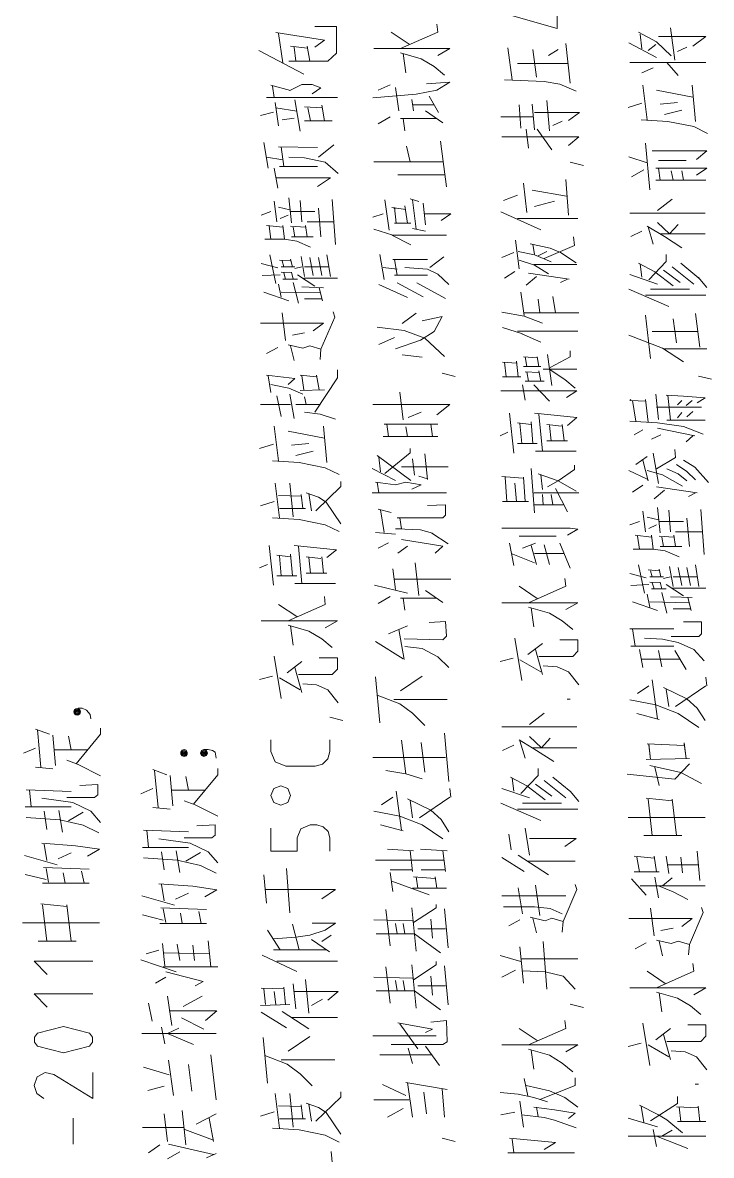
# Model space of a CAD drawing. Header units: millimetres. Extents: x 0 to 829, y 0 to 586.
# Drawn here: x 328 to 365.1, y 487.6 to 548.6 of the extents above; entities that cross this region are included whole.
import ezdxf

# ---------------------------------------------------------------- set-up
doc = ezdxf.new("R2010")
doc.units = ezdxf.units.MM

msp = doc.modelspace()

# ---------------------------------------------------------------- linework, layer by layer
at = {"color": 0, "lineweight": 0}
for points in [[(354.358222, 548.982194), (356.824139, 548.280167), (356.824139, 550.040528)], [(341.665278, 548.061444), (344.275833, 547.641639), (343.760778, 547.267694)], [(342.035694, 546.431611), (341.802861, 548.015583)], [(342.363778, 546.523333), (344.459278, 546.523333), (344.928472, 546.943139), (344.928472, 548.386), (343.760778, 548.386)], [(347.867111, 548.086139), (348.844306, 547.4335)], [(348.378639, 547.200667), (350.382417, 548.086139), (350.336556, 548.505944)], [(361.202111, 548.072028), (362.182833, 547.5605), (362.973056, 546.812611)], [(361.389083, 547.186556), (361.297361, 547.980306)], [(363.160028, 546.579778), (362.927194, 548.304861)], [(357.519111, 545.327417), (357.286278, 547.472306)], [(360.690583, 547.511111), (362.182833, 546.720889)], [(361.717167, 547.094833), (362.136972, 547.419389)], [(362.274556, 547.839194), (364.83925, 547.839194), (364.14075, 547.327667)], [(340.733944, 547.08425), (343.157528, 545.824833)], [(343.340972, 547.221833), (342.4555, 547.317083)], [(342.737722, 546.523333), (342.642472, 547.267694)], [(343.482083, 546.523333), (343.340972, 547.317083)], [(346.935778, 547.200667), (351.035056, 547.200667), (350.382417, 546.83025)], [(348.378639, 546.967833), (349.496944, 546.643278), (350.195444, 546.223472), (350.756361, 545.757806)], [(348.657333, 545.895389), (348.51975, 546.921972)], [(354.397028, 545.514389), (354.160667, 547.239472)], [(355.698778, 545.651972), (355.515333, 547.144222)], [(356.351417, 546.819667), (356.866472, 547.144222)], [(363.301139, 547.045444), (363.812667, 547.278278)], [(357.378, 546.399861), (354.675722, 546.399861)], [(360.736444, 546.442194), (364.83925, 546.442194)], [(361.389083, 545.881278), (361.995861, 546.159972)], [(363.347, 545.740167), (362.740222, 546.442194)], [(353.977222, 545.514389), (356.118583, 545.419139), (356.958194, 545.281556), (357.843667, 544.907611)], [(341.386583, 545.218056), (342.4555, 544.939361)], [(341.570028, 544.565417), (341.478306, 545.172194)], [(342.409639, 544.939361), (343.062278, 545.263917), (343.623194, 545.263917), (344.088861, 545.080472)], [(344.088861, 545.080472), (343.623194, 544.752389)], [(346.886389, 544.54425), (349.21825, 544.731222), (350.336556, 544.964056), (351.035056, 545.383861), (349.779167, 545.292139)], [(347.168611, 544.964056), (347.82125, 545.24275)], [(348.286917, 543.84575), (348.099944, 545.105167)], [(361.671306, 543.365972), (361.434944, 545.228639)], [(364.14075, 544.576), (362.182833, 544.949944)], [(364.278333, 543.270722), (364.091361, 545.228639)], [(341.15375, 544.565417), (344.974333, 544.565417)], [(341.619417, 544.286722), (341.802861, 543.027306)], [(342.970556, 542.748611), (342.688333, 544.427833)], [(349.077139, 543.84575), (348.985417, 544.452528)], [(350.428278, 543.754028), (349.91675, 544.6395)], [(356.400806, 542.762722), (356.259694, 544.396083)], [(362.369806, 544.202056), (363.301139, 544.297306)], [(340.825667, 543.588222), (341.524167, 543.775194)], [(341.665278, 544.008028), (342.783583, 543.821056)], [(344.134722, 544.008028), (343.203389, 544.053889)], [(343.390361, 544.008028), (343.527944, 543.309528)], [(344.275833, 543.309528), (344.134722, 544.145611)], [(349.031278, 544.173833), (350.195444, 544.173833)], [(349.729778, 543.84575), (350.664639, 543.193111)], [(354.862694, 542.903833), (354.767444, 544.16325)], [(355.607056, 542.812111), (355.465944, 544.209111)], [(355.607056, 543.743444), (358.030639, 543.743444), (357.423861, 543.323639)], [(360.644722, 544.018611), (361.389083, 544.251444)], [(362.602639, 543.644667), (363.533972, 543.8775)], [(342.642472, 543.447111), (341.989833, 543.355389)], [(343.203389, 543.309528), (344.692111, 543.309528)], [(347.168611, 543.14725), (347.82125, 543.521194)], [(350.290694, 543.425944), (348.378639, 543.425944)], [(348.51975, 543.425944), (348.611472, 542.773306)], [(353.79025, 543.510611), (355.515333, 543.510611)], [(357.099306, 543.277778), (356.58425, 543.044944)], [(361.343222, 543.365972), (362.789611, 543.270722), (364.186611, 542.992028), (364.930972, 542.618083)], [(355.2825, 541.831389), (355.141389, 542.857972)], [(356.538389, 541.739667), (355.748167, 542.857972)], [(341.245472, 540.744833), (341.012639, 542.141833)], [(341.802861, 541.909), (343.901889, 541.863139)], [(342.085083, 540.836556), (341.943972, 541.909)], [(343.94775, 541.351611), (344.787361, 542.00425)], [(348.893694, 541.097611), (348.706722, 541.933694)], [(350.848083, 539.746472), (350.523528, 542.215917)], [(353.836111, 542.438167), (357.984778, 542.438167), (357.423861, 541.9725)], [(361.808889, 539.59125), (361.576056, 542.106556)], [(342.035694, 541.2105), (341.15375, 541.351611)], [(342.363778, 541.351611), (343.203389, 541.30575), (344.321694, 541.069389), (345.020194, 540.466139)], [(360.690583, 541.362194), (361.671306, 541.034111)], [(361.95, 541.68675), (364.885111, 541.68675), (364.327722, 541.221083)], [(341.757, 539.672389), (341.570028, 540.744833)], [(341.85225, 540.836556), (343.901889, 540.836556)], [(346.935778, 541.097611), (350.664639, 541.097611)], [(358.231722, 540.896528), (357.529694, 541.069389)], [(360.831694, 540.28975), (361.484333, 540.660167)], [(362.136972, 540.755417), (364.885111, 540.755417), (364.327722, 540.381472)], [(362.274556, 541.175222), (363.766806, 541.175222)], [(362.369806, 540.102778), (362.274556, 540.755417)], [(344.600389, 540.233306), (341.665278, 540.233306)], [(344.600389, 540.233306), (343.901889, 539.767639)], [(350.756361, 540.399111), (348.241056, 540.399111)], [(357.423861, 538.222472), (357.286278, 540.134528)], [(362.136972, 540.102778), (364.83925, 540.102778)], [(363.068306, 540.102778), (362.973056, 540.614306)], [(363.533972, 540.614306), (363.625694, 540.102778)], [(355.18725, 538.363583), (355.000278, 539.947556)], [(355.465944, 539.573611), (357.332139, 539.249056)], [(341.711139, 537.855583), (341.570028, 538.973889)], [(342.504889, 537.809722), (342.363778, 539.160861)], [(343.062278, 537.855583), (342.970556, 539.01975)], [(344.879083, 536.642028), (344.692111, 539.065611)], [(347.771861, 537.414611), (347.539028, 539.044444)], [(348.893694, 539.093833), (349.359361, 538.952722)], [(349.21825, 537.460472), (349.031278, 539.044444)], [(349.729778, 537.693306), (349.592194, 538.861)], [(353.927833, 539.016222), (354.675722, 539.294917)], [(355.607056, 538.688139), (356.6795, 538.970361)], [(362.228694, 538.472944), (363.022444, 539.076194)], [(340.871528, 538.229528), (341.386583, 538.412972)], [(341.802861, 538.649333), (342.409639, 538.508222)], [(341.898111, 538.042556), (342.317917, 538.229528)], [(342.4555, 538.412972), (343.760778, 538.412972)], [(344.088861, 537.061833), (343.94775, 538.599944)], [(346.886389, 538.113111), (347.447306, 538.300083)], [(348.657333, 538.532917), (347.912972, 538.628167), (348.099944, 538.578778)], [(348.054083, 537.788556), (348.939556, 537.788556), (348.844306, 537.788556), (348.752583, 537.788556), (348.611472, 538.719889)], [(348.054083, 538.628167), (348.145806, 537.788556)], [(349.683917, 538.300083), (351.080917, 538.300083), (350.569389, 537.926139)], [(353.79025, 538.409444), (355.931611, 537.43225)], [(360.736444, 538.331833), (364.793389, 538.331833)], [(341.15375, 537.668611), (342.035694, 537.576889)], [(341.386583, 536.92425), (341.291333, 537.62275)], [(342.130944, 536.92425), (342.035694, 537.668611)], [(342.4555, 537.62275), (343.24925, 537.576889)], [(342.688333, 537.061833), (342.596611, 537.576889)], [(343.340972, 537.061833), (343.24925, 537.668611)], [(343.340972, 537.855583), (344.787361, 537.855583)], [(354.675722, 538.0355), (357.938917, 538.0355)], [(361.671306, 537.633333), (362.602639, 537.072417), (363.533972, 536.469167)], [(361.995861, 536.652611), (361.717167, 537.587472)], [(362.228694, 537.820306), (362.881333, 537.213528), (363.347, 537.725056)], [(342.504889, 537.061833), (343.669056, 537.061833)], [(346.935778, 537.460472), (347.958833, 537.135917)], [(347.912972, 537.135917), (348.939556, 536.620861)], [(347.912972, 537.135917), (350.848083, 537.135917)], [(349.031278, 537.506333), (349.729778, 537.36875)], [(356.118583, 535.894139), (357.751944, 536.592639), (357.702556, 537.058306)], [(360.785833, 537.072417), (361.389083, 537.354639)], [(362.415667, 537.213528), (364.793389, 537.213528)], [(341.0585, 536.92425), (342.130944, 536.92425), (342.783583, 536.829), (343.527944, 536.504444)], [(354.767444, 535.333222), (354.580472, 536.871333)], [(355.374222, 536.684361), (356.446667, 536.451528), (357.004056, 536.218694), (357.843667, 535.661306)], [(355.607056, 536.126972), (355.515333, 536.6385)], [(341.665278, 534.546528), (341.337194, 536.084639)], [(342.4555, 535.756556), (341.85225, 535.805944)], [(342.085083, 535.432), (341.989833, 535.756556)], [(342.55075, 535.432), (342.4555, 535.851806)], [(343.203389, 534.920472), (343.016417, 535.992917)], [(343.482083, 535.943528), (343.669056, 534.966333)], [(344.134722, 534.966333), (343.94775, 535.943528)], [(344.600389, 534.920472), (344.413417, 536.084639)], [(347.493167, 534.758194), (347.260333, 536.109333)], [(347.958833, 535.830639), (349.825028, 535.830639)], [(348.191667, 534.991028), (348.054083, 535.830639)], [(349.962611, 535.410833), (350.7105, 535.97175)], [(353.836111, 535.94), (354.48875, 536.218694)], [(356.492528, 535.707167), (355.607056, 536.077583), (354.721583, 536.264556)], [(354.767444, 535.798889), (355.607056, 535.520194), (356.351417, 535.054528)], [(355.794028, 536.031722), (356.259694, 536.264556)], [(361.763028, 534.744083), (362.694361, 535.721278), (362.694361, 536.095222)], [(340.871528, 535.618972), (341.757, 535.386139)], [(341.943972, 535.432), (342.688333, 535.432)], [(342.504889, 535.107444), (341.943972, 535.153306)], [(342.596611, 534.779361), (342.504889, 535.153306)], [(342.688333, 535.340278), (343.062278, 535.432)], [(343.203389, 535.432), (344.508667, 535.432)], [(347.447306, 535.410833), (348.191667, 535.319111)], [(348.611472, 535.410833), (349.825028, 535.319111), (350.382417, 535.036889), (350.989194, 534.4795)], [(353.977222, 534.821694), (354.534611, 535.192111)], [(355.561194, 535.566056), (357.889528, 535.566056)], [(361.202111, 535.629556), (362.087583, 535.163889), (363.068306, 534.416)], [(361.389083, 534.881667), (361.297361, 535.583694)], [(362.556778, 535.255611), (363.44225, 534.602972)], [(363.022444, 535.442583), (364.186611, 534.51125)], [(363.488111, 535.629556), (364.465306, 534.835806)], [(340.917389, 534.966333), (341.898111, 535.012194)], [(342.035694, 534.779361), (342.829444, 534.779361)], [(342.085083, 535.107444), (342.176806, 534.779361)], [(342.875306, 533.474083), (342.596611, 534.592389)], [(342.829444, 535.012194), (343.760778, 534.405417)], [(343.157528, 534.825222), (344.974333, 534.825222)], [(348.054083, 534.991028), (349.825028, 534.991028)], [(348.191667, 534.571222), (349.592194, 533.826861)], [(349.264111, 534.571222), (350.802222, 533.731611)], [(355.141389, 534.44775), (355.698778, 534.913417)], [(357.469722, 534.775833), (355.2825, 535.100389)], [(357.004056, 534.588861), (357.378, 534.775833)], [(360.736444, 535.022778), (362.228694, 534.51125)], [(364.419444, 534.881667), (364.885111, 534.324278)], [(341.012639, 534.080861), (342.363778, 533.615194)], [(341.943972, 533.802167), (341.802861, 534.500667)], [(341.943972, 534.080861), (344.043, 534.035)], [(343.062278, 534.359556), (344.226444, 534.313694)], [(344.180583, 533.615194), (343.993611, 534.313694)], [(347.214472, 534.4795), (348.752583, 533.781)], [(355.046139, 532.817917), (354.862694, 534.073806)], [(360.690583, 534.229028), (362.835472, 533.297694)], [(361.85475, 534.229028), (363.953778, 534.229028)], [(343.203389, 533.706917), (344.134722, 533.706917)], [(355.88575, 532.9555), (355.794028, 533.703389)], [(356.58425, 533.840972), (356.725361, 532.9555)], [(361.576056, 533.904472), (364.83925, 533.904472)], [(342.176806, 531.470306), (341.989833, 532.962556)], [(344.043, 530.44725), (344.088861, 531.004639), (344.833222, 532.729722)], [(344.833222, 532.729722), (344.7415, 533.008417)], [(348.099944, 531.029333), (349.451083, 531.495), (350.195444, 531.960667), (350.61525, 532.754417), (349.542806, 532.521583)], [(348.473889, 532.380472), (349.21825, 532.941389)], [(353.836111, 533.004889), (355.046139, 532.772056), (356.026861, 532.398111)], [(355.046139, 532.9555), (357.984778, 532.9555)], [(361.576056, 532.832028), (361.85475, 530.503694)], [(364.511167, 531.106944), (364.278333, 532.927278)], [(340.825667, 532.401639), (344.226444, 532.401639), (343.669056, 531.981833)], [(347.12275, 532.197028), (348.565611, 532.010056), (349.683917, 531.59025), (350.756361, 530.609528)], [(353.881972, 532.165278), (354.954417, 531.837194)], [(363.068306, 532.645056), (363.255278, 531.339778)], [(342.55075, 531.749), (343.203389, 531.890111)], [(347.214472, 531.262167), (348.054083, 531.636111)], [(354.675722, 531.978306), (357.938917, 531.978306)], [(354.908556, 531.837194), (355.931611, 531.371528)], [(362.507389, 531.061083), (360.690583, 531.759583)], [(364.419444, 531.946556), (361.95, 531.946556)], [(341.15375, 530.771806), (341.757, 531.096361)], [(342.317917, 531.237472), (343.108139, 531.0505), (343.482083, 531.191611), (344.088861, 531.004639)], [(342.642472, 530.397861), (342.4555, 531.191611)], [(356.446667, 530.020389), (357.519111, 530.581306), (357.519111, 530.905861)], [(362.507389, 531.061083), (363.625694, 530.316722)], [(362.602639, 531.015222), (364.885111, 531.015222)], [(348.473889, 530.704778), (349.542806, 530.563667)], [(353.881972, 530.299083), (354.629861, 530.253222)], [(354.068944, 529.508861), (353.977222, 530.299083)], [(354.629861, 530.348472), (354.721583, 529.508861)], [(355.000278, 530.581306), (355.748167, 530.531917)], [(355.18725, 530.06625), (355.095528, 530.581306)], [(355.748167, 530.581306), (355.839889, 530.06625)], [(356.305556, 530.718889), (356.538389, 529.043194)], [(343.760778, 527.603861), (344.974333, 529.466528), (344.974333, 529.886333)], [(351.331389, 529.533556), (350.625833, 529.709944)], [(355.931611, 530.06625), (355.000278, 530.06625)], [(355.095528, 529.787556), (355.839889, 529.741694)], [(355.2825, 529.276028), (355.18725, 529.787556)], [(355.839889, 529.833417), (355.931611, 529.276028)], [(356.072722, 529.928667), (357.889528, 529.928667)], [(356.446667, 529.882806), (357.236889, 529.36775), (357.797806, 528.902083)], [(341.15375, 529.607639), (342.688333, 529.420667), (342.317917, 529.092583)], [(341.386583, 528.676306), (341.245472, 529.561778)], [(341.386583, 529.092583), (342.363778, 528.909139), (343.108139, 528.581056)], [(343.856028, 529.512389), (342.970556, 529.607639)], [(343.062278, 529.561778), (343.157528, 528.813889)], [(343.993611, 528.813889), (343.856028, 529.607639)], [(353.881972, 529.508861), (354.862694, 529.508861)], [(355.095528, 528.249444), (354.954417, 529.089056)], [(355.095528, 529.276028), (356.118583, 529.276028)], [(356.400806, 528.203583), (355.561194, 529.089056)], [(365.132056, 529.378333), (364.430028, 529.554722)], [(341.943972, 527.371028), (341.711139, 528.489333)], [(342.409639, 528.581056), (342.642472, 527.275778)], [(342.970556, 528.768028), (344.275833, 528.813889)], [(343.295111, 528.023667), (343.203389, 528.439944)], [(348.51975, 527.187583), (348.332778, 528.679833)], [(353.79025, 528.760972), (357.889528, 528.760972), (357.332139, 528.390556)], [(362.274556, 527.219333), (362.136972, 528.570472)], [(362.694361, 528.524611), (363.625694, 528.47875), (364.793389, 528.3835), (364.373583, 528.104806)], [(362.927194, 527.173472), (362.789611, 528.524611)], [(340.825667, 528.023667), (342.4555, 528.023667)], [(342.737722, 528.023667), (344.043, 528.023667)], [(346.886389, 528.027194), (351.035056, 528.027194), (350.336556, 527.466278)], [(360.736444, 528.245917), (360.785833, 528.291778)], [(360.785833, 528.245917), (361.576056, 528.196528)], [(361.064528, 527.127611), (360.877556, 528.245917)], [(361.576056, 528.291778), (361.717167, 527.078222)], [(362.182833, 527.871972), (364.606417, 527.871972)], [(363.301139, 528.013083), (363.533972, 528.245917)], [(364.091361, 528.245917), (363.766806, 527.963694)], [(343.203389, 527.603861), (344.043, 527.508611), (344.879083, 527.229917)], [(348.798444, 527.328694), (349.496944, 527.607389)], [(354.48875, 525.406056), (354.255917, 527.550944)], [(355.607056, 527.550944), (357.889528, 527.318111), (357.378, 526.898306)], [(356.026861, 525.501306), (355.839889, 527.505083)], [(363.533972, 527.593278), (363.301139, 527.311056)], [(364.14075, 527.639139), (363.812667, 527.360444)], [(341.802861, 524.993306), (341.570028, 526.855972)], [(344.413417, 524.898056), (344.226444, 526.855972)], [(347.493167, 526.95475), (350.382417, 526.95475)], [(347.726, 526.302111), (347.634278, 526.95475)], [(348.752583, 526.302111), (348.657333, 526.813639)], [(350.103722, 526.302111), (350.012, 526.95475)], [(354.675722, 527.039417), (355.420083, 526.944167)], [(354.908556, 525.921111), (354.813306, 526.990028)], [(355.515333, 525.921111), (355.420083, 527.085278)], [(356.259694, 526.944167), (357.053444, 526.852444)], [(356.492528, 526.058694), (356.400806, 526.898306)], [(357.191028, 526.058694), (357.099306, 526.944167)], [(364.698139, 526.425583), (363.625694, 526.845389), (362.228694, 527.032361), (360.736444, 527.127611)], [(360.969278, 526.379722), (361.434944, 526.661944)], [(362.228694, 526.753667), (364.232472, 526.333861)], [(362.740222, 527.173472), (364.793389, 527.173472)], [(344.275833, 526.203333), (342.317917, 526.577278)], [(347.447306, 526.302111), (350.382417, 526.302111)], [(353.744389, 526.340917), (354.160667, 526.524361)], [(356.259694, 526.058694), (357.378, 526.058694)], [(361.904139, 526.146889), (362.415667, 526.379722)], [(364.14075, 526.333861), (363.766806, 526.009306)], [(340.779806, 525.645944), (341.524167, 525.878778)], [(342.504889, 525.832917), (343.436222, 525.924639)], [(342.737722, 525.272), (343.669056, 525.504833)], [(348.893694, 525.416639), (347.539028, 524.298333)], [(348.893694, 525.416639), (348.893694, 525.649472)], [(349.683917, 525.370778), (349.825028, 523.973778)], [(354.675722, 525.921111), (355.748167, 525.921111)], [(355.652917, 525.501306), (357.843667, 525.501306)], [(362.274556, 523.769167), (361.995861, 525.402528)], [(362.182833, 524.562917), (363.205889, 525.169694), (363.160028, 525.5895)], [(341.478306, 524.993306), (342.921167, 524.898056), (344.321694, 524.619361), (345.066056, 524.248944)], [(347.12275, 525.279056), (348.939556, 523.924389)], [(347.306194, 524.393583), (347.214472, 525.183806)], [(349.126528, 524.206611), (349.031278, 525.092083)], [(361.064528, 524.79575), (361.671306, 525.215556)], [(361.717167, 523.910278), (361.434944, 525.028583)], [(363.255278, 524.79575), (363.812667, 524.421806), (364.278333, 523.956139)], [(363.625694, 525.028583), (364.232472, 524.654639), (364.976833, 523.818556)], [(346.840528, 524.577028), (348.099944, 523.924389)], [(350.943333, 524.672278), (348.4245, 524.672278)], [(349.359361, 524.157222), (349.825028, 524.019639)], [(353.836111, 524.150167), (354.954417, 524.054917)], [(355.607056, 522.19225), (355.420083, 524.569972)], [(355.794028, 524.28775), (356.866472, 523.917333), (356.305556, 523.58925)], [(356.026861, 523.448139), (355.931611, 524.241889)], [(356.866472, 523.917333), (357.751944, 524.520583), (357.751944, 524.753417)], [(360.690583, 524.471194), (361.671306, 524.005528)], [(361.671306, 524.471194), (362.507389, 524.238361)], [(362.507389, 524.238361), (363.579833, 523.631583)], [(362.740222, 524.562917), (363.347, 524.284222), (363.812667, 523.910278)], [(341.85225, 521.917083), (341.619417, 523.77975)], [(342.596611, 521.962944), (342.409639, 523.77975)], [(343.806639, 522.291028), (345.161306, 523.596306), (345.161306, 523.875)], [(347.0275, 523.832667), (348.099944, 523.691556)], [(347.214472, 523.27175), (347.12275, 523.832667)], [(348.099944, 523.691556), (348.657333, 523.832667), (349.496944, 523.691556), (348.985417, 523.458722)], [(354.114806, 522.799028), (354.023083, 524.100778)], [(354.629861, 522.799028), (354.534611, 523.776222)], [(355.095528, 522.799028), (355.000278, 524.100778)], [(356.866472, 523.917333), (357.843667, 523.356417)], [(360.877556, 523.3035), (361.434944, 523.677444)], [(364.373583, 523.257639), (362.182833, 523.585722)], [(343.016417, 523.08125), (341.802861, 523.127111)], [(343.108139, 522.428611), (343.016417, 523.1765)], [(344.367556, 522.756694), (343.94775, 523.035389), (343.295111, 523.268222)], [(343.573806, 522.291028), (343.436222, 523.222361)], [(346.840528, 523.27175), (350.848083, 523.27175)], [(355.561194, 523.264694), (357.984778, 523.264694)], [(356.072722, 522.612056), (356.026861, 523.169444)], [(356.58425, 522.612056), (356.492528, 523.169444)], [(357.378, 522.238111), (356.725361, 523.497528)], [(362.041722, 522.933083), (362.602639, 523.39875)], [(363.907917, 523.070667), (364.278333, 523.257639)], [(340.825667, 522.569722), (341.570028, 522.802556)], [(341.85225, 522.428611), (343.24925, 522.428611)], [(344.367556, 522.756694), (345.161306, 521.592528)], [(347.168611, 522.386278), (347.867111, 522.202833)], [(347.493167, 521.130389), (347.306194, 522.340417)], [(348.191667, 521.920611), (350.664639, 521.920611), (350.802222, 522.061722), (350.802222, 522.622639), (349.825028, 522.57325)], [(353.881972, 522.799028), (355.2825, 522.799028)], [(355.607056, 522.612056), (357.145167, 522.612056)], [(362.369806, 521.11275), (362.228694, 522.467417)], [(362.927194, 521.162139), (362.835472, 522.326306)], [(364.744, 519.948583), (364.560556, 522.372167)], [(341.478306, 521.917083), (342.921167, 521.825361), (344.321694, 521.543139), (345.066056, 521.172722)], [(348.099944, 521.317361), (348.4245, 521.317361), (348.332778, 521.920611)], [(360.736444, 521.532556), (361.2515, 521.719528)], [(361.576056, 521.162139), (361.434944, 522.280444)], [(361.671306, 521.952361), (362.274556, 521.814778)], [(362.320417, 521.719528), (363.625694, 521.719528)], [(363.953778, 520.368389), (363.812667, 521.9065)], [(347.0275, 521.130389), (348.099944, 521.035139)], [(348.191667, 521.317361), (349.451083, 521.267972), (350.103722, 521.084528)], [(353.836111, 521.352639), (357.519111, 521.352639), (357.938917, 521.306778), (357.378, 520.978694)], [(361.763028, 521.349111), (362.182833, 521.532556)], [(363.205889, 521.162139), (364.652278, 521.162139)], [(347.168611, 520.290778), (347.726, 520.569472)], [(350.244833, 520.012083), (350.664639, 520.3825), (348.4245, 520.756444)], [(350.057861, 521.084528), (350.943333, 520.523611)], [(354.48875, 519.348861), (354.255917, 520.558889)], [(354.767444, 520.932833), (356.771222, 520.932833)], [(354.954417, 520.280194), (355.652917, 520.558889)], [(357.519111, 519.20775), (356.958194, 520.558889)], [(361.018667, 520.975167), (361.904139, 520.879917)], [(361.2515, 520.230806), (361.15625, 520.929306)], [(361.995861, 520.230806), (361.904139, 520.975167)], [(362.320417, 520.929306), (363.114167, 520.879917)], [(362.556778, 520.368389), (362.461528, 520.879917)], [(363.205889, 520.368389), (363.114167, 520.975167)], [(341.524167, 518.283472), (341.291333, 520.424833)], [(341.711139, 519.913306), (342.4555, 519.821583)], [(342.55075, 518.795), (342.4555, 519.959167)], [(342.642472, 520.424833), (344.928472, 520.192), (344.413417, 519.772194)], [(343.062278, 518.375194), (342.875306, 520.378972)], [(348.241056, 520.012083), (348.752583, 520.3825)], [(354.347639, 520.0015), (355.607056, 519.489972)], [(355.698778, 519.394722), (355.420083, 520.421306)], [(355.607056, 520.0015), (357.191028, 520.0015)], [(356.400806, 519.394722), (356.118583, 520.467167)], [(360.923417, 520.230806), (361.995861, 520.230806), (362.6485, 520.135556), (363.392861, 519.811)], [(362.369806, 520.368389), (363.533972, 520.368389)], [(340.779806, 519.214806), (341.199611, 519.401778)], [(341.943972, 518.795), (341.85225, 519.867444)], [(343.295111, 519.821583), (344.088861, 519.726333)], [(343.527944, 518.936111), (343.436222, 519.772194)], [(344.226444, 518.936111), (344.134722, 519.821583)], [(349.172389, 519.497028), (349.359361, 517.726083)], [(361.530194, 517.853083), (361.202111, 519.391194)], [(363.068306, 518.2235), (362.881333, 519.295944)], [(364.465306, 518.2235), (364.278333, 519.391194)], [(341.711139, 518.795), (342.783583, 518.795)], [(343.295111, 518.936111), (344.413417, 518.936111)], [(348.099944, 518.054167), (347.958833, 519.172472)], [(360.736444, 518.925528), (361.621917, 518.692694)], [(362.320417, 519.063111), (361.717167, 519.108972)], [(361.808889, 518.738556), (362.556778, 518.738556)], [(361.95, 518.738556), (361.85475, 519.063111)], [(362.415667, 518.738556), (362.320417, 519.158361)], [(362.556778, 518.643306), (362.927194, 518.738556)], [(363.068306, 518.738556), (364.373583, 518.738556)], [(363.347, 519.250083), (363.533972, 518.272889)], [(363.999639, 518.272889), (363.812667, 519.250083)], [(342.688333, 518.375194), (344.879083, 518.375194)], [(346.981639, 518.287), (348.752583, 517.867194)], [(351.080917, 518.611556), (348.054083, 518.611556)], [(354.767444, 518.230556), (355.748167, 517.577917)], [(355.2825, 517.345083), (357.286278, 518.230556), (357.236889, 518.650361)], [(360.785833, 518.272889), (361.763028, 518.31875)], [(362.369806, 518.410472), (361.808889, 518.459861)], [(361.904139, 518.085917), (362.694361, 518.085917)], [(361.95, 518.410472), (362.041722, 518.085917)], [(362.461528, 518.085917), (362.369806, 518.459861)], [(362.694361, 518.31875), (363.625694, 517.711972)], [(363.022444, 518.131778), (364.83925, 518.131778)], [(342.317917, 516.371417), (344.321694, 517.256889), (344.275833, 517.676694)], [(347.168611, 517.309806), (347.82125, 517.680222)], [(350.290694, 517.5885), (348.378639, 517.5885)], [(348.51975, 517.5885), (348.611472, 516.935861)], [(349.729778, 518.008306), (350.664639, 517.355667)], [(361.808889, 517.105194), (361.671306, 517.807222)], [(362.740222, 516.780639), (362.461528, 517.898944)], [(362.927194, 517.666111), (364.091361, 517.62025)], [(364.0455, 516.92175), (363.858528, 517.62025)], [(341.802861, 517.256889), (342.783583, 516.60425)], [(353.836111, 517.345083), (357.938917, 517.345083), (357.286278, 516.971139)], [(355.2825, 517.11225), (356.400806, 516.784167), (357.099306, 516.367889), (357.656694, 515.898694)], [(355.561194, 516.039806), (355.420083, 517.066389)], [(360.877556, 517.387417), (362.228694, 516.92175)], [(361.808889, 517.387417), (363.907917, 517.338028)], [(363.068306, 517.013472), (363.999639, 517.013472)], [(340.871528, 516.371417), (344.974333, 516.371417), (344.321694, 515.997472)], [(348.565611, 515.39775), (350.664639, 515.351889), (350.848083, 515.538861), (350.802222, 516.329083), (349.91675, 516.283222)], [(362.973056, 515.521222), (364.465306, 515.521222), (364.606417, 515.662333), (364.606417, 516.314972), (363.625694, 516.314972)], [(342.317917, 516.138583), (343.436222, 515.8105), (344.134722, 515.394222), (344.692111, 514.925028)], [(342.596611, 515.066139), (342.4555, 516.092722)], [(347.726, 515.676444), (348.752583, 516.09625)], [(348.565611, 514.279444), (348.286917, 515.909278)], [(363.114167, 515.941028), (360.736444, 515.941028)], [(360.877556, 515.941028), (361.018667, 515.009694)], [(347.0275, 515.256639), (348.51975, 514.325306)], [(354.908556, 513.150556), (354.534611, 515.433028)], [(355.233111, 514.547556), (356.026861, 515.154333)], [(357.656694, 514.455833), (357.938917, 514.734528), (357.938917, 515.341306), (356.958194, 515.341306)], [(360.785833, 515.009694), (363.114167, 515.009694)], [(361.530194, 515.4295), (362.507389, 515.383639), (363.347, 515.196667), (364.186611, 514.822722), (364.744, 514.215944)], [(341.943972, 512.176889), (341.570028, 514.459361)], [(348.611472, 514.977944), (349.542806, 514.886222), (350.382417, 514.420556), (350.989194, 513.859639)], [(356.026861, 513.475111), (355.652917, 514.829778)], [(355.839889, 514.455833), (357.656694, 514.455833)], [(361.434944, 513.845528), (361.2515, 514.822722)], [(362.461528, 513.891389), (362.274556, 514.776861)], [(363.766806, 513.750278), (363.160028, 514.776861)], [(342.272056, 513.573889), (343.062278, 514.180667)], [(343.062278, 512.504972), (342.688333, 513.856111)], [(344.692111, 513.482167), (344.974333, 513.760861), (344.974333, 514.367639), (343.993611, 514.367639)], [(353.744389, 514.177139), (354.442889, 514.360583)], [(354.813306, 514.268861), (355.931611, 513.616222)], [(356.072722, 513.944306), (356.817083, 513.894917), (357.423861, 513.616222), (357.984778, 512.917722)], [(363.44225, 514.311194), (361.343222, 514.311194)], [(340.779806, 513.203472), (341.478306, 513.390444)], [(341.85225, 513.295194), (342.970556, 512.642556)], [(342.875306, 513.482167), (344.692111, 513.482167)], [(347.260333, 510.878667), (347.0275, 513.348111)], [(348.378639, 512.600222), (349.542806, 513.393972)], [(362.228694, 511.093861), (361.95, 513.192889)], [(364.885111, 512.864806), (364.83925, 513.330472)], [(343.108139, 512.970639), (343.856028, 512.92125), (344.459278, 512.642556), (345.020194, 511.944056)], [(361.15625, 512.445), (361.763028, 512.864806)], [(362.556778, 512.773083), (363.812667, 512.166306)], [(362.835472, 511.7465), (362.694361, 512.677833)], [(363.205889, 511.7465), (364.83925, 512.864806)], [(347.12275, 512.367389), (348.332778, 511.901722), (349.031278, 511.390194), (349.683917, 510.737556)], [(348.008222, 512.134556), (350.897472, 512.134556)], [(357.529694, 512.155722), (357.353306, 512.155722)], [(360.736444, 512.120444), (362.136972, 511.84175), (363.347, 511.376083), (364.465306, 510.628194)], [(363.812667, 512.166306), (364.373583, 511.654778), (364.793389, 511.002139)], [(330.99375, 511.654778), (331.226583, 511.654778), (331.459417, 511.559528), (331.646389, 511.326694), (331.69225, 511.093861)], [(355.328361, 510.790472), (356.118583, 511.393722)], [(361.110389, 511.376083), (362.320417, 511.048)], [(345.267139, 511.005667), (344.565111, 511.182056)], [(328.70775, 510.536472), (329.455639, 510.25425)], [(328.989972, 508.483306), (328.803, 510.490611)], [(329.780194, 508.578556), (329.642611, 510.208389)], [(330.619806, 509.418167), (330.478694, 510.162528)], [(330.8985, 508.670278), (332.203778, 510.25425), (332.203778, 510.582333)], [(350.989194, 507.707194), (350.756361, 510.31775)], [(353.836111, 510.649361), (357.889528, 510.649361)], [(355.328361, 510.137833), (355.981, 509.531056), (356.446667, 510.042583)], [(328.055111, 509.231194), (328.70775, 509.509889)], [(341.393639, 509.3335), (341.393639, 509.950861)], [(344.565111, 509.950861), (344.565111, 509.3335)], [(348.657333, 508.127), (348.4245, 509.943806)], [(349.683917, 508.22225), (349.496944, 509.806222)], [(353.881972, 509.389944), (354.48875, 509.672167)], [(354.767444, 509.950861), (355.698778, 509.389944), (356.633639, 508.786694)], [(355.095528, 508.970139), (354.813306, 509.905)], [(355.515333, 509.531056), (357.889528, 509.531056)], [(361.671306, 509.742722), (363.675083, 509.651)], [(361.763028, 509.742722), (361.85475, 508.903111)], [(361.85475, 508.903111), (361.763028, 509.696861)], [(363.766806, 508.9525), (363.675083, 509.788583)], [(363.675083, 509.742722), (363.766806, 508.9525)], [(329.734333, 509.418167), (331.505278, 509.418167)], [(336.70875, 509.432278), (336.599389, 509.397), (336.532361, 509.30175), (336.532361, 509.188861), (336.599389, 509.093611), (336.70875, 509.058333)], [(336.70875, 509.386417), (336.609972, 509.344083), (336.567639, 509.245306), (336.609972, 509.146528), (336.70875, 509.104194)], [(336.70875, 509.058333), (336.818111, 509.093611), (336.885139, 509.188861), (336.885139, 509.30175), (336.818111, 509.397), (336.70875, 509.432278)], [(336.70875, 509.104194), (336.807528, 509.146528), (336.849861, 509.245306), (336.807528, 509.344083), (336.70875, 509.386417)], [(337.781194, 509.432278), (338.014028, 509.432278)], [(338.014028, 509.432278), (338.246861, 509.386417)], [(338.246861, 509.386417), (338.384444, 509.291167)], [(338.384444, 509.291167), (338.433833, 508.966611)], [(341.393639, 509.3335), (341.626472, 508.772583), (342.187389, 508.543278)], [(343.771361, 508.543278), (344.17, 508.649111), (344.459278, 508.938389), (344.565111, 509.3335)], [(346.886389, 509.012472), (350.802222, 509.012472)], [(361.621917, 508.903111), (363.953778, 508.9525)], [(328.70775, 508.483306), (329.642611, 508.391583)], [(330.386972, 508.85725), (330.99375, 508.624417), (332.203778, 508.017639)], [(335.029528, 508.359833), (335.777417, 508.081139)], [(335.31175, 506.310194), (335.124778, 508.313972)], [(337.220278, 506.497167), (338.525556, 508.081139), (338.525556, 508.405694)], [(343.771361, 508.543278), (342.187389, 508.543278)], [(347.588417, 508.313972), (348.657333, 508.127), (349.542806, 507.848306)], [(354.862694, 507.061611), (355.794028, 508.038806), (355.794028, 508.41275)], [(361.808889, 508.578556), (363.488111, 508.204611), (364.606417, 507.601361)], [(362.320417, 507.506111), (362.087583, 508.486833)], [(363.160028, 507.834194), (363.953778, 508.670278)], [(336.101972, 506.401917), (335.964389, 508.035278)], [(336.941583, 507.241528), (336.800472, 507.985889)], [(354.301778, 507.947083), (355.18725, 507.481417), (356.167972, 506.733528)], [(354.48875, 507.199194), (354.397028, 507.901222)], [(356.118583, 507.760111), (357.286278, 506.828778)], [(356.58425, 507.947083), (357.564972, 507.153333)], [(360.598861, 508.112889), (363.160028, 507.834194)], [(330.619806, 507.181556), (328.196222, 507.273278)], [(328.383194, 507.273278), (328.474917, 506.341944)], [(330.386972, 506.853472), (331.879222, 506.853472), (332.066194, 506.994583), (332.066194, 507.551972), (331.085472, 507.506111)], [(334.376889, 507.054556), (335.029528, 507.33325)], [(336.056111, 507.241528), (337.827056, 507.241528)], [(348.4245, 505.096639), (348.145806, 507.195667)], [(351.080917, 506.867583), (351.035056, 507.336778)], [(353.836111, 507.340306), (355.328361, 506.828778)], [(355.652917, 507.573139), (356.538389, 506.9205)], [(357.519111, 507.199194), (357.984778, 506.641806)], [(329.035833, 506.807611), (330.711528, 506.574778), (331.69225, 506.109111), (332.203778, 505.502333)], [(336.70875, 506.680611), (337.315528, 506.447778), (338.525556, 505.844528)], [(347.355583, 506.451306), (347.958833, 506.867583)], [(348.752583, 506.775861), (350.012, 506.169083)], [(349.031278, 505.749278), (348.893694, 506.684139)], [(349.405222, 505.749278), (351.035056, 506.867583)], [(353.79025, 506.550083), (355.931611, 505.615222)], [(354.954417, 506.550083), (357.053444, 506.550083)], [(361.621917, 506.807611), (363.022444, 506.6665)], [(361.95, 504.803833), (361.717167, 506.76175)], [(363.022444, 506.76175), (363.255278, 504.803833)], [(328.150361, 506.341944), (330.619806, 506.341944)], [(329.314528, 505.128389), (329.176944, 506.109111)], [(329.967167, 506.154972), (330.154139, 504.990806)], [(330.478694, 505.594056), (331.272444, 506.06325)], [(335.029528, 506.310194), (335.964389, 506.214944)], [(346.935778, 506.123222), (348.332778, 505.844528), (349.542806, 505.378861), (350.664639, 504.630972)], [(350.012, 506.169083), (350.569389, 505.657556), (350.989194, 505.004917)], [(354.675722, 506.222), (357.938917, 506.222)], [(328.196222, 505.781028), (330.013028, 505.643444), (331.272444, 505.361222), (332.112056, 504.941417)], [(336.70875, 504.676833), (338.201, 504.676833), (338.384444, 504.817944), (338.384444, 505.378861), (337.40725, 505.329472)], [(343.506778, 505.371806), (343.009361, 505.167194), (342.80475, 504.669778)], [(343.859556, 505.371806), (343.506778, 505.371806)], [(344.565111, 504.669778), (344.469861, 505.022556), (344.212333, 505.280083), (343.859556, 505.371806)], [(347.306194, 505.378861), (348.51975, 505.050778)], [(360.644722, 505.781028), (364.793389, 505.781028)], [(336.941583, 505.004917), (334.518, 505.096639)], [(334.704972, 505.096639), (334.796694, 504.165306)], [(335.357611, 504.630972), (337.033306, 504.398139), (338.014028, 503.932472), (338.525556, 503.325694)], [(342.80475, 504.669778), (342.80475, 503.964222), (341.393639, 503.964222), (341.393639, 505.195417)], [(344.565111, 503.964222), (344.565111, 504.669778)], [(354.347639, 504.03125), (354.210056, 504.870861)], [(355.328361, 503.752556), (355.095528, 505.195417)], [(357.236889, 504.218222), (357.843667, 504.638028), (355.328361, 504.638028)], [(361.484333, 504.803833), (363.533972, 504.803833)], [(332.157917, 504.059472), (330.852639, 504.242917), (329.035833, 504.384028)], [(329.314528, 503.452694), (329.176944, 504.338167)], [(332.157917, 504.059472), (331.505278, 503.685528)], [(334.472139, 504.165306), (336.941583, 504.165306)], [(347.680139, 504.073583), (349.077139, 503.978333)], [(349.451083, 504.073583), (350.897472, 503.978333)], [(328.1045, 503.731389), (329.875444, 503.219861)], [(329.921306, 503.544417), (330.619806, 503.8725)], [(334.518, 503.607917), (336.334806, 503.466806), (337.594222, 503.188111), (338.433833, 502.768306)], [(335.636306, 502.955278), (335.495194, 503.932472)], [(336.288944, 503.978333), (336.475917, 502.814167)], [(336.800472, 503.420944), (337.594222, 503.886611)], [(347.0275, 503.466806), (350.7105, 503.466806)], [(349.031278, 502.860028), (348.893694, 503.978333)], [(350.802222, 502.860028), (350.664639, 503.978333)], [(353.836111, 503.611444), (355.046139, 502.867083)], [(356.351417, 502.680111), (354.721583, 503.752556)], [(355.233111, 503.424472), (357.797806, 503.424472)], [(360.969278, 503.685528), (362.041722, 503.590278)], [(361.2515, 502.845917), (361.110389, 503.639667)], [(362.041722, 503.685528), (362.182833, 502.845917)], [(362.835472, 502.754194), (362.694361, 503.685528)], [(363.579833, 502.800056), (363.488111, 503.639667)], [(364.373583, 503.964222), (364.511167, 502.38025)], [(331.597, 502.987028), (329.127556, 503.07875)], [(329.268667, 503.032889), (329.409778, 502.288528)], [(330.29525, 502.239139), (330.2, 502.800056)], [(331.318306, 502.239139), (331.180722, 502.891778)], [(342.409639, 500.641056), (342.222667, 503.018778)], [(347.82125, 502.955278), (348.985417, 502.955278)], [(347.958833, 501.791111), (347.82125, 502.814167)], [(349.496944, 502.955278), (350.756361, 502.955278)], [(360.969278, 502.845917), (362.320417, 502.845917)], [(362.789611, 503.219861), (364.419444, 503.219861)], [(328.150361, 502.704806), (329.268667, 502.426111)], [(329.081694, 502.239139), (331.597, 502.239139)], [(338.479694, 501.882833), (337.174417, 502.069806), (335.357611, 502.207389)], [(341.15375, 501.152583), (341.012639, 502.690694)], [(347.912972, 502.3485), (349.91675, 501.604139)], [(349.077139, 502.581333), (350.244833, 502.489611)], [(349.309972, 501.974556), (349.21825, 502.581333)], [(350.244833, 502.581333), (350.336556, 501.974556)], [(360.831694, 502.471972), (361.621917, 501.5865)], [(362.274556, 501.448917), (362.087583, 502.567222)], [(362.507389, 502.101556), (363.022444, 502.521361)], [(335.636306, 501.276056), (335.495194, 502.161528)], [(336.243083, 501.371306), (336.941583, 501.695861)], [(338.479694, 501.882833), (337.827056, 501.508889)], [(341.0585, 501.896944), (344.833222, 501.896944)], [(344.879083, 501.896944), (344.134722, 501.385417)], [(349.031278, 501.974556), (350.848083, 501.974556)], [(354.954417, 500.584611), (354.721583, 501.981611)], [(355.88575, 500.489361), (355.652917, 502.122722)], [(357.145167, 500.164806), (357.889528, 501.889889)], [(357.889528, 501.889889), (357.797806, 502.168583)], [(361.297361, 502.101556), (364.793389, 502.101556)], [(362.274556, 502.101556), (363.068306, 501.773472), (363.858528, 501.353667)], [(328.989972, 501.120833), (330.386972, 500.98325)], [(329.314528, 499.117056), (329.081694, 501.074972)], [(330.386972, 501.074972), (330.619806, 499.117056)], [(334.426278, 501.55475), (336.197222, 501.043222)], [(349.077139, 500.111889), (350.290694, 500.905639), (350.290694, 501.089083)], [(357.286278, 501.561806), (353.836111, 501.561806)], [(334.472139, 500.531694), (335.590444, 500.249472)], [(337.918778, 500.810389), (335.449333, 500.902111)], [(335.590444, 500.85625), (335.728028, 500.111889)], [(336.6135, 500.066028), (336.521778, 500.623417)], [(337.640083, 500.066028), (337.498972, 500.718667)], [(347.82125, 498.852472), (347.588417, 500.810389)], [(349.21825, 498.573778), (348.985417, 500.905639)], [(350.943333, 498.76075), (350.756361, 500.85625)], [(353.927833, 500.955028), (355.607056, 500.955028), (356.446667, 500.863306), (357.099306, 500.584611)], [(355.374222, 500.397639), (356.167972, 500.210667), (356.538389, 500.351778), (357.145167, 500.164806), (357.099306, 499.603889)], [(355.698778, 499.558028), (355.515333, 500.351778)], [(362.041722, 499.39575), (361.85475, 500.888)], [(363.907917, 498.372694), (363.953778, 498.930083), (364.698139, 500.655167)], [(364.698139, 500.655167), (364.606417, 500.933861)], [(328.00925, 500.097778), (332.157917, 500.097778)], [(335.403472, 500.066028), (337.918778, 500.066028)], [(342.921167, 498.637278), (342.55075, 500.034278)], [(344.879083, 500.080139), (343.623194, 500.080139)], [(344.321694, 499.709722), (344.879083, 500.080139)], [(346.935778, 500.253), (349.031278, 500.203611)], [(348.191667, 499.505111), (348.099944, 500.066028)], [(348.611472, 499.505111), (348.51975, 500.066028)], [(349.309972, 499.783806), (350.802222, 499.783806)], [(350.103722, 499.272278), (350.012, 500.298861)], [(354.210056, 499.931972), (354.813306, 500.256528)], [(360.690583, 500.330611), (364.091361, 500.330611), (363.533972, 499.910806)], [(362.415667, 499.677972), (363.068306, 499.815556)], [(338.151611, 497.734167), (338.014028, 499.131167)], [(341.199611, 499.709722), (341.898111, 498.637278)], [(341.524167, 499.240528), (342.737722, 499.335778)], [(342.737722, 499.335778), (343.482083, 499.4275)], [(344.321694, 499.709722), (343.482083, 499.4275)], [(344.554528, 498.542028), (343.573806, 499.194667)], [(344.134722, 499.102944), (344.64625, 499.4275)], [(347.073361, 499.505111), (349.126528, 499.505111)], [(349.126528, 499.505111), (350.523528, 498.482056)], [(362.182833, 499.162917), (362.973056, 498.979472), (363.347, 499.117056), (363.953778, 498.930083)], [(328.848861, 499.117056), (330.8985, 499.117056)], [(334.659111, 498.432667), (335.357611, 498.619639)], [(335.682167, 497.780028), (335.544583, 498.993583)], [(336.475917, 498.06225), (336.334806, 498.947722)], [(337.266139, 498.06225), (337.174417, 498.898333)], [(344.367556, 498.637278), (341.524167, 498.637278)], [(355.000278, 496.85575), (354.813306, 498.813667)], [(356.259694, 496.527667), (356.072722, 499.092361)], [(361.018667, 498.69725), (361.621917, 499.025333)], [(362.507389, 498.326833), (362.320417, 499.117056)], [(331.794556, 498.0305), (328.626611, 498.0305), (329.332167, 497.324944)], [(334.376889, 498.108111), (336.288944, 497.455472)], [(335.636306, 498.478528), (338.10575, 498.432667)], [(340.917389, 498.355056), (342.783583, 497.469583)], [(341.711139, 498.0305), (344.974333, 498.0305)], [(349.077139, 497.035667), (350.290694, 497.829417), (350.290694, 498.012861)], [(353.744389, 498.348), (354.862694, 498.019917)], [(354.908556, 498.161028), (357.938917, 498.161028)], [(335.590444, 497.734167), (338.525556, 497.734167)], [(337.315528, 496.707583), (337.735333, 496.943944), (335.728028, 497.455472)], [(347.82125, 495.77625), (347.588417, 497.734167)], [(349.21825, 495.497556), (348.985417, 497.829417)], [(350.943333, 495.684528), (350.756361, 497.780028)], [(353.836111, 497.180306), (354.580472, 497.55425)], [(354.954417, 497.508389), (356.167972, 497.462528), (357.145167, 497.226167), (357.797806, 496.527667)], [(361.671306, 497.487222), (362.6485, 496.834583)], [(362.182833, 496.60175), (364.186611, 497.487222), (364.14075, 497.907028)], [(335.728028, 497.176778), (335.170639, 496.848694)], [(342.596611, 496.820472), (342.737722, 495.465806)], [(343.436222, 495.232972), (343.24925, 497.053306)], [(346.935778, 497.176778), (349.031278, 497.127389)], [(348.191667, 496.428889), (348.099944, 496.989806)], [(348.611472, 496.428889), (348.51975, 496.989806)], [(349.309972, 496.711111), (350.802222, 496.711111)], [(350.103722, 496.196056), (350.012, 497.222639)], [(331.794556, 496.270139), (328.626611, 496.270139), (329.332167, 495.564583)], [(336.056111, 494.566222), (335.823278, 496.150194)], [(336.662889, 495.589278), (337.685944, 496.150194)], [(340.871528, 496.584111), (342.085083, 496.53825)], [(341.104361, 495.698639), (341.012639, 496.53825)], [(341.665278, 495.698639), (341.570028, 496.400667)], [(342.085083, 496.6335), (342.176806, 495.698639)], [(342.642472, 496.400667), (345.020194, 496.400667), (344.459278, 495.935)], [(347.073361, 496.428889), (349.126528, 496.428889)], [(349.126528, 496.428889), (350.523528, 495.405833)], [(360.736444, 496.60175), (364.83925, 496.60175), (364.186611, 496.227806)], [(362.182833, 496.368917), (363.301139, 496.040833), (363.999639, 495.621028), (364.560556, 495.155361)], [(362.461528, 495.296472), (362.320417, 496.323056)], [(334.983667, 494.799056), (334.796694, 495.77625)], [(340.825667, 495.652778), (342.409639, 495.698639)], [(343.573806, 495.652778), (344.180583, 495.980861)], [(358.231722, 495.543417), (357.529694, 495.719806)], [(338.433833, 495.356444), (335.915, 495.356444)], [(336.567639, 494.986028), (337.781194, 494.37925)], [(338.479694, 495.356444), (337.872917, 494.844917)], [(340.871528, 495.282361), (342.222667, 494.44275)], [(341.989833, 495.328222), (343.436222, 494.396889)], [(342.504889, 495.000139), (344.974333, 495.000139)], [(331.618167, 494.157), (330.210583, 494.513306), (328.803, 494.157)], [(335.495194, 494.470972), (335.682167, 493.5855)], [(335.823278, 494.146417), (336.430056, 494.425111)], [(347.867111, 493.539639), (350.664639, 493.539639), (350.897472, 493.68075), (350.848083, 494.844917), (350.012, 494.753194)], [(348.241056, 494.707333), (350.103722, 494.37925), (349.729778, 494.192278)], [(349.309972, 493.306806), (348.332778, 494.657944)], [(354.767444, 494.411), (355.748167, 493.758361)], [(355.2825, 493.525528), (357.286278, 494.411), (357.236889, 494.830806)], [(361.808889, 492.407222), (361.434944, 494.689694)], [(362.136972, 493.804222), (362.927194, 494.411)], [(364.560556, 493.7125), (364.83925, 493.991194), (364.83925, 494.597972), (363.858528, 494.597972)], [(328.803, 494.157), (328.64425, 493.938278), (328.64425, 493.670167), (328.803, 493.451444)], [(331.618167, 493.451444), (331.776917, 493.670167), (331.776917, 493.938278), (331.618167, 494.157)], [(334.426278, 494.146417), (338.433833, 494.146417)], [(335.823278, 494.146417), (337.220278, 493.539639)], [(341.199611, 491.45825), (340.966778, 493.931222)], [(342.317917, 493.183333), (343.482083, 493.977083)], [(346.886389, 494.005306), (350.290694, 494.005306)], [(362.927194, 492.731778), (362.556778, 494.086444)], [(362.740222, 493.7125), (364.560556, 493.7125)], [(328.803, 493.451444), (330.210583, 493.098667), (331.618167, 493.451444)], [(349.031278, 492.516583), (348.798444, 493.352667)], [(350.477667, 492.421333), (349.729778, 493.447917)], [(353.836111, 493.525528), (357.938917, 493.525528), (357.286278, 493.151583)], [(355.2825, 493.292694), (356.400806, 492.964611), (357.099306, 492.548333), (357.656694, 492.079139)], [(355.561194, 492.22025), (355.420083, 493.246833)], [(360.644722, 493.433806), (361.343222, 493.61725)], [(361.717167, 493.525528), (362.835472, 492.872889)], [(362.973056, 493.200972), (363.720944, 493.151583), (364.327722, 492.872889), (364.885111, 492.174389)], [(335.869139, 492.700028), (336.147833, 490.7915)], [(337.128556, 491.024333), (336.941583, 492.467194)], [(338.433833, 490.558667), (338.151611, 492.98225)], [(341.0585, 492.9505), (342.272056, 492.484833), (342.970556, 491.973306), (343.623194, 491.320667)], [(341.943972, 492.717667), (344.833222, 492.717667)], [(347.260333, 492.98225), (350.057861, 492.98225)], [(329.699056, 491.938028), (329.222806, 492.036806), (328.795944, 491.800444), (328.626611, 491.341833)], [(329.699056, 491.938028), (331.794556, 490.636278), (331.794556, 492.043861)], [(334.518, 492.329611), (335.915, 491.909806)], [(328.626611, 491.341833), (328.77125, 490.897333), (329.155778, 490.636278)], [(334.750833, 491.070194), (335.636306, 491.303028)], [(347.401444, 491.398278), (348.657333, 490.7915)], [(348.657333, 491.49), (350.897472, 491.116056)], [(348.752583, 491.49), (349.031278, 489.627333)], [(355.233111, 490.777389), (355.046139, 491.708722)], [(355.141389, 491.334778), (356.400806, 491.056083)], [(355.88575, 490.590417), (357.797806, 491.334778), (357.797806, 491.754583)], [(364.430028, 491.412389), (364.253639, 491.412389)], [(341.85225, 489.034667), (341.619417, 490.900861)], [(342.596611, 489.084056), (342.409639, 490.900861)], [(343.806639, 489.408611), (345.161306, 490.713889), (345.161306, 490.992583)], [(349.779167, 489.810778), (349.638056, 490.978472)], [(350.61525, 491.165444), (350.756361, 489.627333)], [(353.744389, 490.960833), (354.721583, 490.869111), (355.561194, 490.682139), (356.305556, 490.449306)], [(356.400806, 491.056083), (357.236889, 490.682139)], [(357.236889, 490.682139), (357.938917, 490.170611)], [(363.301139, 490.371694), (363.301139, 490.745639)], [(336.800472, 488.135083), (336.6135, 489.99775)], [(343.016417, 490.202361), (341.802861, 490.248222)], [(343.108139, 489.549722), (343.016417, 490.294083)], [(344.367556, 489.874278), (343.94775, 490.152972), (343.295111, 490.389333)], [(343.573806, 489.408611), (343.436222, 490.339944)], [(348.844306, 490.558667), (346.935778, 490.558667)], [(348.51975, 490.093), (347.680139, 489.627333)], [(355.000278, 489.098167), (354.813306, 490.495167)], [(355.561194, 490.170611), (356.6795, 490.0295), (357.797806, 489.842528), (357.423861, 489.563833)], [(355.794028, 489.659083), (355.698778, 490.170611)], [(361.2515, 490.279972), (362.274556, 489.764917), (362.740222, 489.486222), (363.579833, 488.787722)], [(361.484333, 489.345111), (361.343222, 490.230583)], [(361.85475, 489.440361), (363.301139, 490.371694)], [(363.255278, 490.184722), (364.419444, 490.138861)], [(363.488111, 489.3945), (363.392861, 490.184722)], [(364.511167, 489.3945), (364.419444, 490.230583)], [(330.73975, 488.170361), (330.73975, 489.577944)], [(335.823278, 488.322056), (335.636306, 489.810778)], [(337.361389, 489.253389), (338.433833, 489.810778)], [(338.292722, 488.322056), (338.059889, 489.577944)], [(340.825667, 489.687306), (341.570028, 489.920139)], [(341.85225, 489.549722), (343.24925, 489.549722)], [(344.367556, 489.874278), (345.161306, 488.710111)], [(353.79025, 489.750806), (354.534611, 489.891917)], [(354.908556, 489.750806), (356.118583, 489.609694), (356.6795, 489.472111), (357.843667, 489.052306)], [(360.644722, 489.581472), (362.228694, 489.112278)], [(363.301139, 489.3945), (364.83925, 489.3945)], [(336.70875, 489.066417), (334.472139, 489.066417)], [(338.246861, 488.413778), (336.754611, 488.974694)], [(341.478306, 489.034667), (342.921167, 488.942944), (344.321694, 488.66425), (345.066056, 488.290306)], [(362.182833, 488.043361), (361.995861, 488.974694)], [(362.461528, 488.60075), (363.022444, 488.928833)], [(338.292722, 487.620028), (335.869139, 488.180944)], [(351.331389, 488.315), (350.625833, 488.491389)], [(354.255917, 488.491389), (356.725361, 488.258556), (356.118583, 487.888139)], [(354.48875, 487.701167), (354.397028, 488.445528)], [(360.644722, 488.60075), (364.793389, 488.60075)], [(360.785833, 488.60075), (364.83925, 488.60075)], [(362.182833, 488.60075), (363.858528, 487.948111)], [(334.796694, 487.715278), (335.403472, 488.135083)], [(335.823278, 487.387194), (336.475917, 487.761139)], [(337.918778, 487.436583), (338.433833, 487.669417)], [(344.833222, 485.67975), (344.64625, 487.778778)], [(354.160667, 487.701167), (357.751944, 487.701167)]]:
    msp.add_lwpolyline(points, dxfattribs=at)
for points in [[(330.947889, 511.559528), (330.880861, 511.534833), (330.852639, 511.467806), (330.880861, 511.400778), (330.947889, 511.376083), (331.011389, 511.400778), (331.039611, 511.467806), (331.011389, 511.534833)], [(330.947889, 511.513667), (330.905556, 511.4925), (330.905556, 511.443111), (330.947889, 511.421944), (330.986694, 511.443111), (330.986694, 511.4925)], [(336.70875, 509.153583), (336.775778, 509.178278), (336.800472, 509.245306), (336.775778, 509.312333), (336.70875, 509.337028), (336.641722, 509.312333), (336.6135, 509.245306), (336.641722, 509.178278)], [(336.70875, 509.199444), (336.754611, 509.245306), (336.70875, 509.291167), (336.662889, 509.245306)], [(337.781194, 509.432278), (337.647139, 509.375833), (337.594222, 509.245306), (337.647139, 509.114778), (337.781194, 509.058333), (337.911722, 509.114778), (337.968167, 509.245306), (337.911722, 509.375833)], [(337.781194, 509.104194), (337.879972, 509.146528), (337.918778, 509.245306), (337.879972, 509.344083), (337.781194, 509.386417), (337.682417, 509.344083), (337.640083, 509.245306), (337.682417, 509.146528)], [(337.781194, 509.153583), (337.844694, 509.178278), (337.872917, 509.245306), (337.844694, 509.312333), (337.781194, 509.337028), (337.72475, 509.319389), (337.693, 509.273528), (337.693, 509.217083), (337.72475, 509.171222)], [(337.781194, 509.199444), (337.827056, 509.245306), (337.781194, 509.291167), (337.735333, 509.245306)], [(341.922806, 507.484944), (341.548861, 507.329722), (341.393639, 506.959306), (341.548861, 506.585361), (341.922806, 506.430139), (342.29675, 506.585361), (342.451972, 506.959306), (342.29675, 507.329722)]]:
    msp.add_lwpolyline(points, close=True, dxfattribs=at)
for radius in [0.182563, 0.136701]:
    msp.add_circle((330.946125, 511.467806), radius, dxfattribs=at)

doc.saveas('drawing.dxf')
